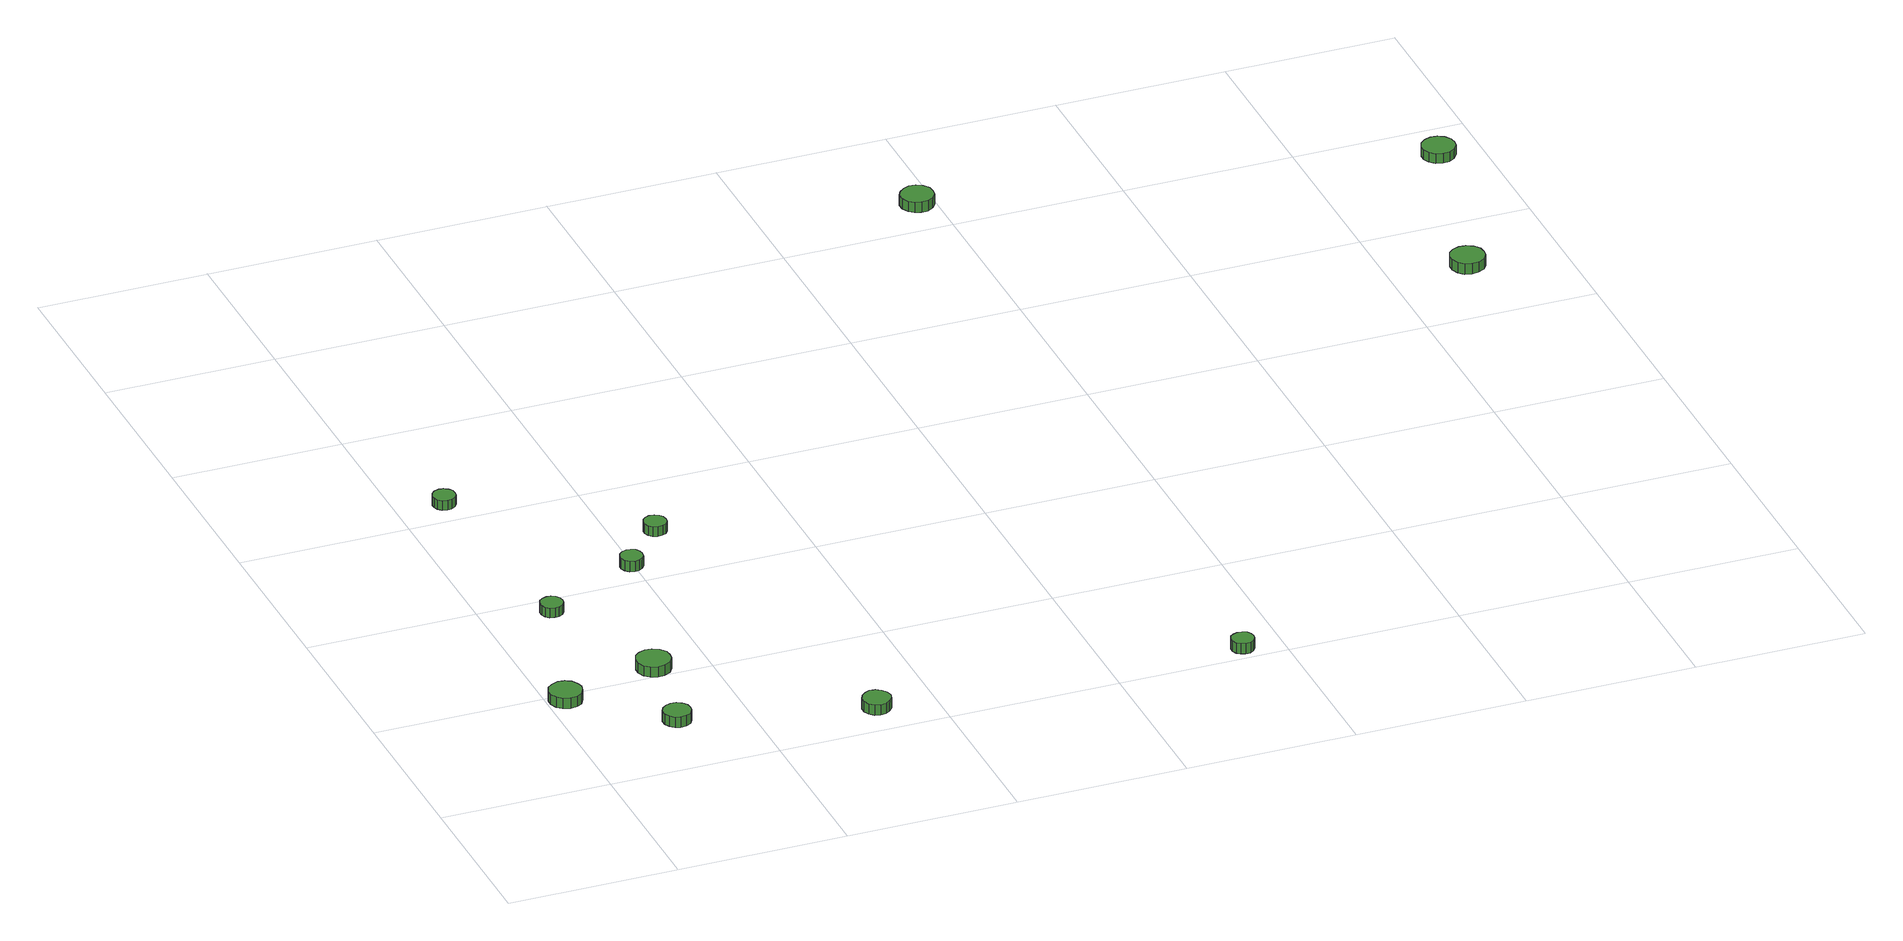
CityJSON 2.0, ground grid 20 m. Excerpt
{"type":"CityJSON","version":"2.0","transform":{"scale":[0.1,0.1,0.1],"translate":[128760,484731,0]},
"CityObjects":{
"tree1":{"type":"SolitaryVegetationObject","attributes":{"function":"something"},"geometry":[{"type":"MultiSurface","lod":"1","boundaries":[[[0,1,2,3,4,5,6,7,8,9,10,11,12,13,14]],[[15,16,17,18,19,20,21,22,23,24,25,26,27,28,29]],[[0,29,28,1]],[[1,28,27,2]],[[2,27,26,3]],[[3,26,25,4]],[[4,25,24,5]],[[5,24,23,6]],[[6,23,22,7]],[[7,22,21,8]],[[8,21,20,9]],[[9,20,19,10]],[[10,19,18,11]],[[11,18,17,12]],[[12,17,16,13]],[[13,16,15,14]],[[14,15,29,0]]]}]},
"tree2":{"type":"SolitaryVegetationObject","attributes":{"function":"something"},"geometry":[{"type":"MultiSurface","lod":"1","boundaries":[[[30,31,32,33,34,35,36,37,38,39,40,41,42,43,44]],[[45,46,47,48,49,50,51,52,53,54,55,56,57,58,59]],[[30,59,58,31]],[[31,58,57,32]],[[32,57,56,33]],[[33,56,55,34]],[[34,55,54,35]],[[35,54,53,36]],[[36,53,52,37]],[[37,52,51,38]],[[38,51,50,39]],[[39,50,49,40]],[[40,49,48,41]],[[41,48,47,42]],[[42,47,46,43]],[[43,46,45,44]],[[44,45,59,30]]]}]},
"tree3":{"type":"SolitaryVegetationObject","attributes":{"function":"something"},"geometry":[{"type":"MultiSurface","lod":"1","boundaries":[[[60,61,62,63,64,65,66,67,68,69,70,71,72,73,74]],[[75,76,77,78,79,80,81,82,83,84,85,86,87,88,89]],[[60,89,88,61]],[[61,88,87,62]],[[62,87,86,63]],[[63,86,85,64]],[[64,85,84,65]],[[65,84,83,66]],[[66,83,82,67]],[[67,82,81,68]],[[68,81,80,69]],[[69,80,79,70]],[[70,79,78,71]],[[71,78,77,72]],[[72,77,76,73]],[[73,76,75,74]],[[74,75,89,60]]]}]},
"tree4":{"type":"SolitaryVegetationObject","attributes":{"function":"something"},"geometry":[{"type":"MultiSurface","lod":"1","boundaries":[[[90,91,92,93,94,95,96,97,98,99,100,101,102,103,104]],[[105,106,107,108,109,110,111,112,113,114,115,116,117,118,119]],[[90,119,118,91]],[[91,118,117,92]],[[92,117,116,93]],[[93,116,115,94]],[[94,115,114,95]],[[95,114,113,96]],[[96,113,112,97]],[[97,112,111,98]],[[98,111,110,99]],[[99,110,109,100]],[[100,109,108,101]],[[101,108,107,102]],[[102,107,106,103]],[[103,106,105,104]],[[104,105,119,90]]]}]},
"tree5":{"type":"SolitaryVegetationObject","attributes":{"function":"something"},"geometry":[{"type":"MultiSurface","lod":"1","boundaries":[[[120,121,122,123,124,125,126,127,128,129,130,131,132,133,134]],[[135,136,137,138,139,140,141,142,143,144,145,146,147,148,149]],[[120,149,148,121]],[[121,148,147,122]],[[122,147,146,123]],[[123,146,145,124]],[[124,145,144,125]],[[125,144,143,126]],[[126,143,142,127]],[[127,142,141,128]],[[128,141,140,129]],[[129,140,139,130]],[[130,139,138,131]],[[131,138,137,132]],[[132,137,136,133]],[[133,136,135,134]],[[134,135,149,120]]]}]},
"tree6":{"type":"SolitaryVegetationObject","attributes":{"function":"something"},"geometry":[{"type":"MultiSurface","lod":"1","boundaries":[[[150,151,152,153,154,155,156,157,158,159,160,161,162,163,164]],[[165,166,167,168,169,170,171,172,173,174,175,176,177,178,179]],[[150,179,178,151]],[[151,178,177,152]],[[152,177,176,153]],[[153,176,175,154]],[[154,175,174,155]],[[155,174,173,156]],[[156,173,172,157]],[[157,172,171,158]],[[158,171,170,159]],[[159,170,169,160]],[[160,169,168,161]],[[161,168,167,162]],[[162,167,166,163]],[[163,166,165,164]],[[164,165,179,150]]]}]},
"tree7":{"type":"SolitaryVegetationObject","attributes":{"function":"something"},"geometry":[{"type":"MultiSurface","lod":"1","boundaries":[[[180,181,182,183,184,185,186,187,188,189,190,191,192,193,194]],[[195,196,197,198,199,200,201,202,203,204,205,206,207,208,209]],[[180,209,208,181]],[[181,208,207,182]],[[182,207,206,183]],[[183,206,205,184]],[[184,205,204,185]],[[185,204,203,186]],[[186,203,202,187]],[[187,202,201,188]],[[188,201,200,189]],[[189,200,199,190]],[[190,199,198,191]],[[191,198,197,192]],[[192,197,196,193]],[[193,196,195,194]],[[194,195,209,180]]]}]},
"tree8":{"type":"SolitaryVegetationObject","attributes":{"function":"something"},"geometry":[{"type":"MultiSurface","lod":"1","boundaries":[[[210,211,212,213,214,215,216,217,218,219,220,221,222,223,224]],[[225,226,227,228,229,230,231,232,233,234,235,236,237,238,239]],[[210,239,238,211]],[[211,238,237,212]],[[212,237,236,213]],[[213,236,235,214]],[[214,235,234,215]],[[215,234,233,216]],[[216,233,232,217]],[[217,232,231,218]],[[218,231,230,219]],[[219,230,229,220]],[[220,229,228,221]],[[221,228,227,222]],[[222,227,226,223]],[[223,226,225,224]],[[224,225,239,210]]]}]},
"tree9":{"type":"SolitaryVegetationObject","attributes":{"function":"something"},"geometry":[{"type":"MultiSurface","lod":"1","boundaries":[[[240,241,242,243,244,245,246,247,248,249,250,251,252,253,254]],[[255,256,257,258,259,260,261,262,263,264,265,266,267,268,269]],[[240,269,268,241]],[[241,268,267,242]],[[242,267,266,243]],[[243,266,265,244]],[[244,265,264,245]],[[245,264,263,246]],[[246,263,262,247]],[[247,262,261,248]],[[248,261,260,249]],[[249,260,259,250]],[[250,259,258,251]],[[251,258,257,252]],[[252,257,256,253]],[[253,256,255,254]],[[254,255,269,240]]]}]},
"tree10":{"type":"SolitaryVegetationObject","attributes":{"function":"something"},"geometry":[{"type":"MultiSurface","lod":"1","boundaries":[[[270,271,272,273,274,275,276,277,278,279,280,281,282,283,284]],[[285,286,287,288,289,290,291,292,293,294,295,296,297,298,299]],[[270,299,298,271]],[[271,298,297,272]],[[272,297,296,273]],[[273,296,295,274]],[[274,295,294,275]],[[275,294,293,276]],[[276,293,292,277]],[[277,292,291,278]],[[278,291,290,279]],[[279,290,289,280]],[[280,289,288,281]],[[281,288,287,282]],[[282,287,286,283]],[[283,286,285,284]],[[284,285,299,270]]]}]},
"tree11":{"type":"SolitaryVegetationObject","attributes":{"function":"something"},"geometry":[{"type":"MultiSurface","lod":"1","boundaries":[[[300,301,302,303,304,305,306,307,308,309,310,311,312,313,314]],[[315,316,317,318,319,320,321,322,323,324,325,326,327,328,329]],[[300,329,328,301]],[[301,328,327,302]],[[302,327,326,303]],[[303,326,325,304]],[[304,325,324,305]],[[305,324,323,306]],[[306,323,322,307]],[[307,322,321,308]],[[308,321,320,309]],[[309,320,319,310]],[[310,319,318,311]],[[311,318,317,312]],[[312,317,316,313]],[[313,316,315,314]],[[314,315,329,300]]]}]},
"tree12":{"type":"SolitaryVegetationObject","attributes":{"function":"something"},"geometry":[{"type":"MultiSurface","lod":"1","boundaries":[[[330,331,332,333,334,335,336,337,338,339,340,341,342,343,344]],[[345,346,347,348,349,350,351,352,353,354,355,356,357,358,359]],[[330,359,358,331]],[[331,358,357,332]],[[332,357,356,333]],[[333,356,355,334]],[[334,355,354,335]],[[335,354,353,336]],[[336,353,352,337]],[[337,352,351,338]],[[338,351,350,339]],[[339,350,349,340]],[[340,349,348,341]],[[341,348,347,342]],[[342,347,346,343]],[[343,346,345,344]],[[344,345,359,330]]]}]}
},
"vertices":[
[41,189,18],[39,196,18],[35,203,18],[28,207,18],[20,208,18],[12,205,18],[6,200,18],[3,193,18],[3,185,18],[6,177,18],[12,172,18],[20,169,18],[28,170,18],[35,174,18],[39,181,18],[39,181,5],[35,174,5],[28,170,5],[20,169,5],[12,172,5],[6,177,5],[3,185,5],[3,193,5],[6,200,5],[12,205,5],[20,208,5],[28,207,5],[35,203,5],[39,196,5],[41,189,5],
[135,102,18],[134,109,18],[130,114,18],[124,118,18],[117,118,18],[111,116,18],[106,112,18],[103,106,18],[103,99,18],[106,93,18],[111,88,18],[117,86,18],[124,87,18],[130,90,18],[134,96,18],[134,96,5],[130,90,5],[124,87,5],[117,86,5],[111,88,5],[106,93,5],[103,99,5],[103,106,5],[106,112,5],[111,116,5],[117,118,5],[124,118,5],[130,114,5],[134,109,5],[135,102,5],
[91,372,18],[90,377,18],[87,382,18],[82,385,18],[77,385,18],[71,383,18],[67,380,18],[65,375,18],[65,369,18],[67,364,18],[71,360,18],[77,359,18],[82,359,18],[87,362,18],[90,366,18],[90,366,6],[87,362,6],[82,359,6],[77,359,6],[71,360,6],[67,364,6],[65,369,6],[65,375,6],[67,380,6],[71,383,6],[77,385,6],[82,385,6],[87,382,6],[90,377,6],[91,372,6],
[157,219,17],[156,227,17],[151,234,17],[143,238,17],[135,239,17],[127,236,17],[121,231,17],[118,223,17],[118,215,17],[121,207,17],[127,202,17],[135,199,17],[143,200,17],[151,204,17],[156,211,17],[156,211,4],[151,204,4],[143,200,4],[135,199,4],[127,202,4],[121,207,4],[118,215,4],[118,223,4],[121,231,4],[127,236,4],[135,239,4],[143,238,4],[151,234,4],[156,227,4],[157,219,4],
[68,633,18],[67,639,18],[64,643,18],[59,646,18],[54,647,18],[48,645,18],[44,641,18],[42,636,18],[42,631,18],[44,626,18],[48,622,18],[54,620,18],[59,621,18],[64,624,18],[67,628,18],[67,628,6],[64,624,6],[59,621,6],[54,620,6],[48,622,6],[44,626,6],[42,631,6],[42,636,6],[44,641,6],[48,645,6],[54,647,6],[59,646,6],[64,643,6],[67,639,6],[68,633,6],
[210,435,18],[209,440,18],[206,445,18],[201,447,18],[196,448,18],[190,446,18],[186,442,18],[184,437,18],[184,432,18],[186,427,18],[190,423,18],[196,421,18],[201,422,18],[206,425,18],[209,429,18],[209,429,5],[206,425,5],[201,422,5],[196,421,5],[190,423,5],[186,427,5],[184,432,5],[184,437,5],[186,442,5],[190,446,5],[196,448,5],[201,447,5],[206,445,5],[209,440,5],[210,435,5],
[350,49,17],[348,56,17],[344,61,17],[338,65,17],[331,66,17],[325,63,17],[320,59,17],[317,52,17],[317,45,17],[320,39,17],[325,34,17],[331,32,17],[338,33,17],[344,37,17],[348,42,17],[348,42,4],[344,37,4],[338,33,4],[331,32,4],[325,34,4],[320,39,4],[317,45,4],[317,52,4],[320,59,4],[325,63,4],[331,66,4],[338,65,4],[344,61,4],[348,56,4],[350,49,4],
[261,493,19],[260,499,19],[257,503,19],[252,506,19],[246,507,19],[241,505,19],[237,501,19],[235,496,19],[235,491,19],[237,486,19],[241,482,19],[246,480,19],[252,481,19],[257,483,19],[260,488,19],[260,488,7],[257,483,7],[252,481,7],[246,480,7],[241,482,7],[237,486,7],[235,491,7],[235,496,7],[237,501,7],[241,505,7],[246,507,7],[252,506,7],[257,503,7],[260,499,7],[261,493,7],
[766,19,19],[765,24,19],[762,29,19],[757,31,19],[751,32,19],[746,30,19],[742,27,19],[740,22,19],[740,16,19],[742,11,19],[746,8,19],[751,6,19],[757,6,19],[762,9,19],[765,14,19],[765,14,6],[762,9,6],[757,6,6],[751,6,6],[746,8,6],[742,11,6],[740,16,6],[740,22,6],[742,27,6],[746,30,6],[751,32,6],[757,31,6],[762,29,6],[765,24,6],[766,19,6],
[794,1045,24],[793,1052,24],[788,1059,24],[781,1063,24],[773,1064,24],[766,1061,24],[760,1056,24],[756,1049,24],[756,1041,24],[760,1033,24],[766,1028,24],[773,1026,24],[781,1026,24],[788,1030,24],[793,1037,24],[793,1037,11],[788,1030,11],[781,1026,11],[773,1026,11],[766,1028,11],[760,1033,11],[756,1041,11],[756,1049,11],[760,1056,11],[766,1061,11],[773,1064,11],[781,1063,11],[788,1059,11],[793,1052,11],[794,1045,11],
[1309,705,20],[1308,713,20],[1303,720,20],[1295,724,20],[1287,725,20],[1279,722,20],[1273,717,20],[1270,709,20],[1270,701,20],[1273,693,20],[1279,687,20],[1287,685,20],[1295,686,20],[1303,690,20],[1308,697,20],[1308,697,7],[1303,690,7],[1295,686,7],[1287,685,7],[1279,687,7],[1273,693,7],[1270,701,7],[1270,709,7],[1273,717,7],[1279,722,7],[1287,725,7],[1295,724,7],[1303,720,7],[1308,713,7],[1309,705,7],
[1364,931,25],[1363,939,25],[1358,946,25],[1351,950,25],[1343,951,25],[1335,948,25],[1329,943,25],[1326,935,25],[1326,927,25],[1329,920,25],[1335,915,25],[1343,912,25],[1351,913,25],[1358,917,25],[1363,924,25],[1363,924,13],[1358,917,13],[1351,913,13],[1343,912,13],[1335,915,13],[1329,920,13],[1326,927,13],[1326,935,13],[1329,943,13],[1335,948,13],[1343,951,13],[1351,950,13],[1358,946,13],[1363,939,13],[1364,931,13]
]}
